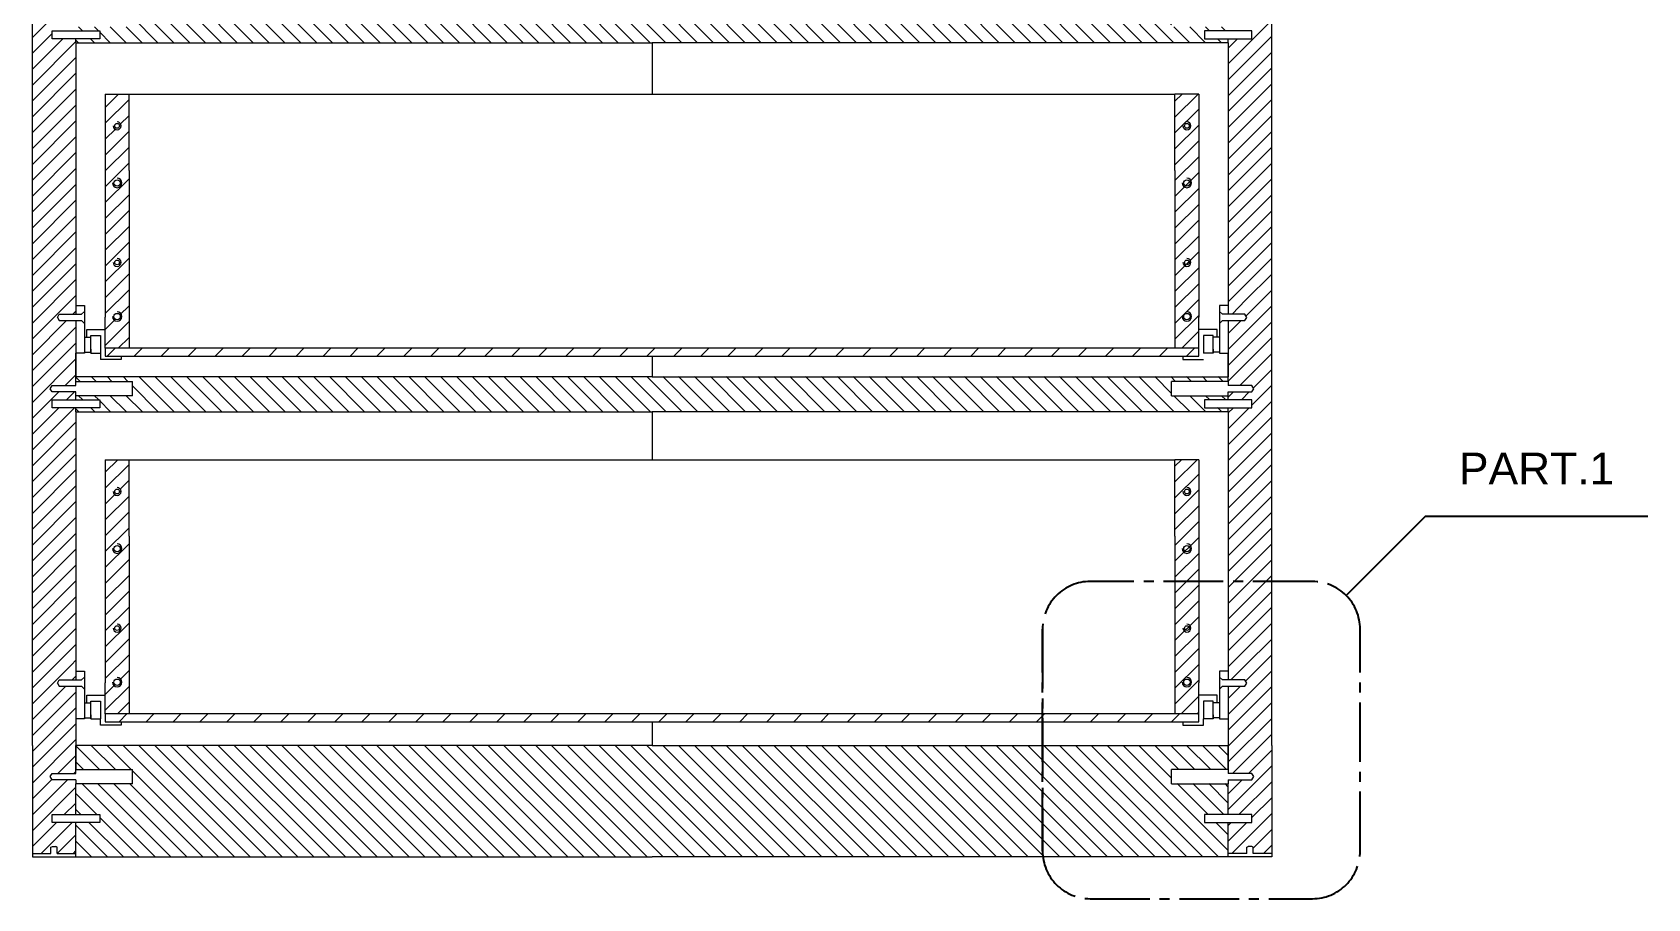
# Model space of a CAD drawing. Header units: millimetres. Extents: x 1628 to 5948, y -265 to 1722.
# Drawn here: x 4349.3 to 4451.1, y 1190.3 to 1244.9 of the extents above; entities that cross this region are included whole.
import ezdxf
from ezdxf.enums import TextEntityAlignment as Align

# ---------------------------------------------------------------- set-up
doc = ezdxf.new("R2010")
doc.units = ezdxf.units.MM
doc.linetypes.add('CENTER2', pattern=[1.125, 0.75, -0.125, 0.125, -0.125])
doc.layers.get('0').update_dxf_attribs({"color": 8})
doc.layers.add('A-SECT A-MCUT', color=7, linetype='Continuous', lineweight=35)
doc.layers.add('Campiture', color=1, linetype='Continuous')
doc.layers.add('Incastri', color=4, linetype='Continuous')
doc.styles.add('ARIAL', font='Arial.ttf')
pattern_1 = [(45, (3915.7054, 1132.9351), (-0.85, 0.85), [])]

# ---------------------------------------------------------------- blocks, each defined once
blk = doc.blocks.new('retino 2')
at = {"color": 175, "linetype": 'Continuous'}
for p, q in [((510.41, 33.59), (508.94, 35.06)), ((511.41, 33.59), (509.91, 35.09)), ((512.41, 33.59), (510.91, 35.09)), ((518.91, 28.09), (511.91, 35.09)), ((519.91, 28.09), (512.91, 35.09)), ((520.91, 28.09), (513.91, 35.09)), ((521.91, 28.09), (514.91, 35.09)), ((522.91, 28.09), (515.91, 35.09)), ((523.91, 28.09), (516.91, 35.09)), ((524.91, 28.09), (517.91, 35.09)), ((525.91, 28.09), (518.91, 35.09)), ((526.91, 28.09), (519.91, 35.09)), ((527.91, 28.09), (520.91, 35.09)), ((528.91, 28.09), (521.91, 35.09)), ((529.91, 28.09), (522.91, 35.09)), ((530.91, 28.09), (523.91, 35.09)), ((531.91, 28.09), (524.91, 35.09)), ((532.91, 28.09), (525.91, 35.09)), ((533.91, 28.09), (526.91, 35.09)), ((534.91, 28.09), (527.91, 35.09)), ((535.91, 28.09), (528.91, 35.09)), ((536.91, 28.09), (529.91, 35.09)), ((537.91, 28.09), (530.91, 35.09)), ((538.91, 28.09), (531.91, 35.09)), ((539.91, 28.09), (532.91, 35.09)), ((540.91, 28.09), (533.91, 35.09)), ((541.91, 28.09), (534.91, 35.09)), ((542.91, 28.09), (535.91, 35.09)), ((543.91, 28.09), (536.91, 35.09)), ((544.91, 28.09), (537.91, 35.09)), ((545.91, 28.09), (538.91, 35.09)), ((546.91, 28.09), (539.91, 35.09)), ((547.91, 28.09), (540.91, 35.09)), ((548.91, 28.09), (541.91, 35.09)), ((549.91, 28.09), (542.91, 35.09)), ((550.91, 28.09), (543.91, 35.09)), ((551.91, 28.09), (544.91, 35.09)), ((552.91, 28.09), (545.91, 35.09)), ((553.91, 28.09), (546.91, 35.09)), ((554.91, 28.09), (547.91, 35.09)), ((555.91, 28.09), (548.91, 35.09)), ((556.91, 28.09), (549.91, 35.09)), ((557.91, 28.09), (550.91, 35.09)), ((558.91, 28.09), (551.91, 35.09)), ((559.91, 28.09), (552.91, 35.09)), ((560.91, 28.09), (553.91, 35.09)), ((561.91, 28.09), (554.91, 35.09)), ((562.91, 28.09), (555.91, 35.09)), ((563.91, 28.09), (556.91, 35.09)), ((564.91, 28.09), (557.91, 35.09)), ((565.91, 28.09), (558.91, 35.09)), ((566.91, 28.09), (559.91, 35.09)), ((567.91, 28.09), (560.91, 35.09)), ((568.91, 28.09), (561.91, 35.09)), ((569.91, 28.09), (562.91, 35.09)), ((570.91, 28.09), (563.91, 35.09)), ((571.91, 28.09), (564.91, 35.09)), ((572.91, 28.09), (565.91, 35.09)), ((573.91, 28.09), (566.91, 35.09)), ((574.91, 28.09), (567.91, 35.09)), ((575.91, 28.09), (568.91, 35.09)), ((576.91, 28.09), (569.91, 35.09)), ((577.91, 28.09), (570.91, 35.09)), ((578.91, 28.09), (571.91, 35.09)), ((579.91, 28.09), (572.91, 35.09)), ((580.91, 28.09), (573.91, 35.09)), ((581.53, 28.46), (574.91, 35.09)), ((577.97, 33.02), (575.91, 35.09)), ((578.41, 33.59), (576.91, 35.09)), ((579.41, 33.59), (577.91, 35.09)), ((580.41, 33.59), (578.91, 35.09)), ((581.41, 33.59), (579.91, 35.09)), ((581.53, 34.46), (580.91, 35.09)), ((509.41, 33.59), (508.94, 34.06)), ((513.91, 28.09), (509.31, 32.69)), ((514.91, 28.09), (510.31, 32.69)), ((515.91, 28.09), (511.31, 32.69)), ((516.91, 28.09), (512.31, 32.69)), ((517.91, 28.09), (512.5, 33.5)), ((580.26, 30.74), (578.31, 32.69)), ((581.26, 30.74), (579.31, 32.69)), ((581.53, 31.46), (580.31, 32.69)), ((581.53, 32.46), (581.31, 32.69)), ((510.26, 30.74), (508.94, 32.06)), ((509.26, 30.74), (508.94, 31.06)), ((512.91, 28.09), (510.44, 30.56)), ((510.91, 28.09), (508.94, 30.06)), ((511.91, 28.09), (509.76, 30.24)), ((581.53, 29.46), (580.76, 30.24)), ((509.91, 28.09), (508.94, 29.06))]:
    blk.add_line(p, q, dxfattribs=at)
blk = doc.blocks.new('retino 1')
at = {"color": 175, "linetype": 'Continuous'}
for p, q in [((318.13, 159.67), (317.86, 159.94)), ((319.13, 159.67), (318.83, 159.97)), ((320.13, 159.67), (319.83, 159.97)), ((321.13, 159.67), (320.83, 159.97)), ((324.03, 157.77), (321.83, 159.97)), ((325.03, 157.77), (322.83, 159.97)), ((326.03, 157.77), (323.83, 159.97)), ((327.03, 157.77), (324.83, 159.97)), ((328.03, 157.77), (325.83, 159.97)), ((329.03, 157.77), (326.83, 159.97)), ((330.03, 157.77), (327.83, 159.97)), ((331.03, 157.77), (328.83, 159.97)), ((332.03, 157.77), (329.83, 159.97)), ((333.03, 157.77), (330.83, 159.97)), ((334.03, 157.77), (331.83, 159.97)), ((335.03, 157.77), (332.83, 159.97)), ((336.03, 157.77), (333.83, 159.97)), ((337.03, 157.77), (334.83, 159.97)), ((338.03, 157.77), (335.83, 159.97)), ((339.03, 157.77), (336.83, 159.97)), ((340.03, 157.77), (337.83, 159.97)), ((341.03, 157.77), (338.83, 159.97)), ((342.03, 157.77), (339.83, 159.97)), ((343.03, 157.77), (340.83, 159.97)), ((344.03, 157.77), (341.83, 159.97)), ((345.03, 157.77), (342.83, 159.97)), ((346.03, 157.77), (343.83, 159.97)), ((347.03, 157.77), (344.83, 159.97)), ((348.03, 157.77), (345.83, 159.97)), ((349.03, 157.77), (346.83, 159.97)), ((350.03, 157.77), (347.83, 159.97)), ((351.03, 157.77), (348.83, 159.97)), ((352.03, 157.77), (349.83, 159.97)), ((353.03, 157.77), (350.83, 159.97)), ((354.03, 157.77), (351.83, 159.97)), ((355.03, 157.77), (352.83, 159.97)), ((356.03, 157.77), (353.83, 159.97)), ((357.03, 157.77), (354.83, 159.97)), ((358.03, 157.77), (355.83, 159.97)), ((359.03, 157.77), (356.83, 159.97)), ((360.03, 157.77), (357.83, 159.97)), ((361.03, 157.77), (358.83, 159.97)), ((362.03, 157.77), (359.83, 159.97)), ((363.03, 157.77), (360.83, 159.97)), ((364.03, 157.77), (361.83, 159.97)), ((365.03, 157.77), (362.83, 159.97)), ((366.03, 157.77), (363.83, 159.97)), ((367.03, 157.77), (364.83, 159.97)), ((368.03, 157.77), (365.83, 159.97)), ((369.03, 157.77), (366.83, 159.97)), ((370.03, 157.77), (367.83, 159.97)), ((371.03, 157.77), (368.83, 159.97)), ((372.03, 157.77), (369.83, 159.97)), ((373.03, 157.77), (370.83, 159.97)), ((374.03, 157.77), (371.83, 159.97)), ((375.03, 157.77), (372.83, 159.97)), ((376.03, 157.77), (373.83, 159.97)), ((377.03, 157.77), (374.83, 159.97)), ((378.03, 157.77), (375.83, 159.97)), ((379.03, 157.77), (376.83, 159.97)), ((380.03, 157.77), (377.83, 159.97)), ((381.03, 157.77), (378.83, 159.97)), ((382.03, 157.77), (379.83, 159.97)), ((383.03, 157.77), (380.83, 159.97)), ((384.03, 157.77), (381.83, 159.97)), ((385.03, 157.77), (382.83, 159.97)), ((386.03, 157.77), (383.83, 159.97)), ((387.03, 157.77), (384.83, 159.97)), ((386.89, 158.9), (385.83, 159.97)), ((387.13, 159.67), (386.83, 159.97)), ((388.13, 159.67), (387.83, 159.97)), ((389.13, 159.67), (388.83, 159.97)), ((390.13, 159.67), (389.83, 159.97)), ((318.28, 158.52), (318.03, 158.77)), ((319.28, 158.52), (319.03, 158.77)), ((321.03, 157.77), (320.03, 158.77)), ((322.03, 157.77), (321.03, 158.77)), ((323.03, 157.77), (321.42, 159.38)), ((388.03, 157.77), (387.03, 158.77)), ((389.03, 157.77), (388.03, 158.77)), ((389.28, 158.52), (389.03, 158.77)), ((390.28, 158.52), (390.03, 158.77)), ((318.03, 157.77), (317.86, 157.94)), ((319.03, 157.77), (318.78, 158.02)), ((320.03, 157.77), (319.36, 158.44)), ((390.03, 157.77), (389.78, 158.02))]:
    blk.add_line(p, q, dxfattribs=at)

msp = doc.modelspace()

# ---------------------------------------------------------------- hatches: boundary and pattern name
at = {"layer": 'Campiture'}
h = msp.add_hatch(dxfattribs=at)
h.set_pattern_fill('JIS_WOOD', color=256, scale=1.7)
h.set_pattern_definition(pattern_1)
h.paths.add_polyline_path([(4422.79, 1224.95), (4421.79, 1224.95), (4421.29, 1224.95), (4355.4, 1224.95), (4354.9, 1224.95), (4353.9, 1224.95), (4353.9, 1224.85), (4353.9, 1224.45), (4422.79, 1224.45)])
h = msp.add_hatch(dxfattribs=at)
h.set_pattern_fill('JIS_WOOD', color=256, scale=1.7)
h.set_pattern_definition(pattern_1)
h.paths.add_polyline_path([(4355.4, 1201.9), (4354.9, 1201.9), (4353.9, 1201.9), (4353.9, 1201.6), (4353.9, 1201.4), (4422.79, 1201.4), (4422.79, 1201.9), (4421.79, 1201.9), (4421.29, 1201.9)])

# ---------------------------------------------------------------- linework, layer by layer
for p, q in [((4349.31, 1199.9), (4349.31, 1292.9)), ((4427.39, 1199.9), (4427.39, 1292.9)), ((4352.05, 1244.2), (4352.05, 1244.45)), ((4352.05, 1244.2), (4352.05, 1244.45)), ((4352.05, 1244.2), (4388.35, 1244.2)), ((4352.05, 1244.2), (4352.05, 1227.65)), ((4424.64, 1244.2), (4388.35, 1244.2)), ((4388.35, 1244.2), (4388.35, 1240.97)), ((4424.64, 1244.2), (4424.64, 1244.45)), ((4424.64, 1244.2), (4424.64, 1244.45)), ((4424.64, 1244.2), (4424.64, 1228.05)), ((4353.9, 1240.97), (4355.4, 1240.97)), ((4353.9, 1240.97), (4353.9, 1226.9)), ((4355.4, 1236.15), (4355.4, 1240.97)), ((4355.4, 1240.97), (4421.29, 1240.97)), ((4422.79, 1240.97), (4421.29, 1240.97)), ((4421.29, 1236.15), (4421.29, 1240.97)), ((4422.79, 1240.97), (4422.79, 1226.9)), ((4355.4, 1236.15), (4355.4, 1225.35)), ((4421.29, 1236.15), (4421.29, 1225.35)), ((4352.05, 1227.65), (4352.05, 1227.09)), ((4352.05, 1227.65), (4352.6, 1227.65)), ((4352.6, 1227.65), (4352.6, 1224.65)), ((4424.09, 1227.65), (4424.09, 1224.65)), ((4424.64, 1227.65), (4424.09, 1227.65)), ((4424.64, 1228.05), (4424.64, 1227.65)), ((4424.64, 1227.65), (4424.64, 1227.09)), ((4352.05, 1226.69), (4352.05, 1223.15)), ((4353.9, 1224.95), (4353.9, 1226.9)), ((4422.79, 1224.95), (4422.79, 1226.9)), ((4424.64, 1226.69), (4424.64, 1223.15)), ((4352.6, 1225.65), (4353, 1225.65)), ((4352.75, 1225.65), (4352.75, 1226.14)), ((4352.75, 1226.14), (4353.9, 1226.14)), ((4353, 1224.9), (4353, 1225.75)), ((4353, 1224.65), (4353, 1225.75)), ((4353, 1225.75), (4353.6, 1225.75)), ((4353.6, 1225.75), (4353.6, 1224.65)), ((4355.4, 1225.35), (4355.4, 1225.15)), ((4421.29, 1225.35), (4421.29, 1225.15)), ((4423.94, 1226.14), (4422.79, 1226.14)), ((4423.09, 1225.75), (4423.09, 1224.65)), ((4423.69, 1225.75), (4423.09, 1225.75)), ((4423.69, 1224.9), (4423.69, 1225.75)), ((4423.69, 1224.65), (4423.69, 1225.75)), ((4424.09, 1225.65), (4423.69, 1225.65)), ((4423.94, 1225.65), (4423.94, 1226.14)), ((4352.6, 1224.65), (4352.05, 1224.65)), ((4352.05, 1223.15), (4352.05, 1224.65)), ((4352.6, 1224.65), (4352.6, 1224.7)), ((4352.6, 1224.7), (4353, 1224.7)), ((4353, 1224.9), (4353, 1224.65)), ((4353, 1224.65), (4353.6, 1224.65)), ((4353.6, 1224.65), (4353.6, 1224.25)), ((4354.9, 1224.25), (4353.6, 1224.25)), ((4354.9, 1224.45), (4354.9, 1224.25)), ((4355.4, 1225.15), (4355.4, 1224.95)), ((4388.35, 1224.45), (4388.35, 1223.15)), ((4421.29, 1225.15), (4421.29, 1224.95)), ((4421.79, 1224.45), (4421.79, 1224.25)), ((4421.79, 1224.25), (4423.09, 1224.25)), ((4423.69, 1224.65), (4423.09, 1224.65)), ((4423.69, 1224.9), (4423.69, 1224.65)), ((4424.09, 1224.7), (4423.69, 1224.7)), ((4424.09, 1224.65), (4424.64, 1224.65)), ((4424.64, 1223.15), (4424.64, 1224.65)), ((4388.35, 1223.15), (4352.05, 1223.15)), ((4352.05, 1222.85), (4352.05, 1223.15)), ((4352.05, 1222.6), (4352.05, 1222.85)), ((4352.05, 1221.95), (4352.05, 1222.2)), ((4388.35, 1223.15), (4424.64, 1223.15)), ((4424.64, 1222.85), (4424.64, 1223.15)), ((4424.64, 1222.85), (4424.64, 1222.6)), ((4424.64, 1221.95), (4424.64, 1222.2)), ((4352.05, 1221.7), (4352.05, 1221.95)), ((4352.05, 1220.95), (4352.05, 1221.2)), ((4352.05, 1220.95), (4352.05, 1221.2)), ((4424.64, 1221.7), (4424.64, 1221.95)), ((4424.64, 1220.95), (4424.64, 1221.2)), ((4424.64, 1220.95), (4424.64, 1221.2)), ((4352.05, 1220.95), (4388.35, 1220.95)), ((4352.05, 1220.95), (4352.05, 1204.6)), ((4424.64, 1220.95), (4388.35, 1220.95)), ((4388.35, 1220.95), (4388.35, 1217.92)), ((4424.64, 1220.95), (4424.64, 1204.6)), ((4353.9, 1217.92), (4355.4, 1217.92)), ((4353.9, 1217.92), (4353.9, 1203.85)), ((4355.4, 1213.1), (4355.4, 1217.92)), ((4355.4, 1217.92), (4421.29, 1217.92)), ((4422.79, 1217.92), (4421.29, 1217.92)), ((4421.29, 1213.1), (4421.29, 1217.92)), ((4422.79, 1217.92), (4422.79, 1203.85)), ((4355.4, 1213.1), (4355.4, 1202.3)), ((4421.29, 1213.1), (4421.29, 1202.3)), ((4352.05, 1204.6), (4352.05, 1204.04)), ((4352.05, 1204.6), (4352.6, 1204.6)), ((4352.6, 1204.6), (4352.6, 1201.6)), ((4353.9, 1201.9), (4353.9, 1203.85)), ((4422.79, 1201.9), (4422.79, 1203.85)), ((4424.09, 1204.6), (4424.09, 1201.6)), ((4424.64, 1204.6), (4424.09, 1204.6)), ((4424.64, 1204.6), (4424.64, 1204.04)), ((4352.05, 1203.64), (4352.05, 1199.9)), ((4352.75, 1202.6), (4352.75, 1203.09)), ((4352.75, 1203.09), (4353.9, 1203.09)), ((4423.94, 1203.09), (4422.79, 1203.09)), ((4423.94, 1202.6), (4423.94, 1203.09)), ((4424.64, 1203.64), (4424.64, 1199.9)), ((4352.6, 1202.6), (4353, 1202.6)), ((4353, 1201.85), (4353, 1202.7)), ((4353, 1201.6), (4353, 1202.7)), ((4353, 1202.7), (4353.6, 1202.7)), ((4353, 1201.85), (4353, 1201.6)), ((4353.6, 1202.7), (4353.6, 1201.6)), ((4355.4, 1202.3), (4355.4, 1202.1)), ((4355.4, 1202.1), (4355.4, 1201.9)), ((4421.29, 1202.3), (4421.29, 1202.1)), ((4421.29, 1202.1), (4421.29, 1201.9)), ((4423.09, 1202.7), (4423.09, 1201.6)), ((4423.69, 1202.7), (4423.09, 1202.7)), ((4423.69, 1201.85), (4423.69, 1202.7)), ((4423.69, 1201.6), (4423.69, 1202.7)), ((4424.09, 1202.6), (4423.69, 1202.6)), ((4423.69, 1201.85), (4423.69, 1201.6)), ((4352.6, 1201.6), (4352.05, 1201.6)), ((4352.6, 1201.6), (4352.6, 1201.65)), ((4352.6, 1201.65), (4353, 1201.65)), ((4353, 1201.6), (4353.6, 1201.6)), ((4353.6, 1201.2), (4353.6, 1201.6)), ((4354.9, 1201.2), (4353.6, 1201.2)), ((4354.9, 1201.4), (4354.9, 1201.2)), ((4388.35, 1201.4), (4388.35, 1199.9)), ((4421.79, 1201.4), (4421.79, 1201.2)), ((4421.79, 1201.2), (4423.09, 1201.2)), ((4423.09, 1201.2), (4423.09, 1201.6)), ((4423.69, 1201.6), (4423.09, 1201.6)), ((4424.09, 1201.65), (4423.69, 1201.65)), ((4424.09, 1201.6), (4424.64, 1201.6)), ((4349.31, 1199.9), (4349.31, 1192.9)), ((4352.05, 1198.4), (4352.05, 1199.9)), ((4388.35, 1199.9), (4352.05, 1199.9)), ((4352.05, 1199.9), (4352.05, 1198.4)), ((4388.35, 1199.9), (4424.64, 1199.9)), ((4424.64, 1198.4), (4424.64, 1199.9)), ((4424.64, 1199.9), (4424.64, 1198.4)), ((4427.39, 1199.9), (4427.39, 1192.9)), ((4352.05, 1198.15), (4352.05, 1198.4)), ((4352.05, 1197.75), (4352.05, 1197.5)), ((4424.64, 1198.4), (4424.64, 1198.15)), ((4424.64, 1197.75), (4424.64, 1197.5)), ((4352.05, 1195.55), (4352.05, 1197.5)), ((4424.64, 1195.55), (4424.64, 1197.5)), ((4352.05, 1192.9), (4352.05, 1195.05)), ((4424.64, 1192.9), (4424.64, 1195.05)), ((4349.31, 1192.9), (4352.05, 1192.9)), ((4352.05, 1192.9), (4388.35, 1192.9)), ((4424.64, 1192.9), (4388.35, 1192.9)), ((4427.39, 1192.9), (4424.64, 1192.9))]:
    msp.add_line(p, q)
at = {"color": 175, "linetype": 'Continuous'}
for p, q in [((4351.82, 1228.05), (4352.05, 1228.28)), ((4351.86, 1227.09), (4352.05, 1227.28)), ((4422.72, 1224.95), (4422.79, 1225.02)), ((4424.62, 1222.85), (4424.64, 1222.87)), ((4351.77, 1205), (4352.05, 1205.28)), ((4351.81, 1204.04), (4352.05, 1204.28)), ((4422.67, 1201.9), (4422.79, 1202.02)), ((4351.92, 1198.15), (4352.05, 1198.28))]:
    msp.add_line(p, q, dxfattribs=at)
for points in [[(4422.79, 1224.95), (4421.79, 1224.95), (4421.29, 1224.95), (4355.4, 1224.95), (4354.9, 1224.95), (4353.9, 1224.95), (4353.9, 1224.85), (4353.9, 1224.45), (4422.79, 1224.45)], [(4354.9, 1201.9), (4353.9, 1201.9), (4353.9, 1201.6), (4353.9, 1201.4), (4422.79, 1201.4), (4422.79, 1201.9), (4421.79, 1201.9), (4421.29, 1201.9), (4355.4, 1201.9)]]:
    msp.add_lwpolyline(points, close=True)
at = {"layer": 'A-SECT A-MCUT'}
for q in [(4432.07, 1209.37), (4451.07, 1214.37)]:
    msp.add_line((4437.07, 1214.37), q, dxfattribs=at)
at = {"layer": 'A-SECT A-MCUT', "linetype": 'CENTER2', "ltscale": 5}
msp.add_lwpolyline([(4412.95, 1193.25, 0.414214), (4415.95, 1190.25), (4429.95, 1190.25, 0.414214), (4432.95, 1193.25), (4432.95, 1207.25, 0.414214), (4429.95, 1210.25), (4415.95, 1210.25, 0.414214), (4412.95, 1207.25), (4412.95, 1193.25), (4412.95, 1207.25)], format="xyb", dxfattribs=at)
at = {"layer": 'Campiture', "linetype": 'Continuous'}
for p, q in [((4349.31, 1244.54), (4350.45, 1245.68)), ((4424.64, 1242.87), (4427.39, 1245.62)), ((4349.31, 1243.54), (4350.55, 1244.78)), ((4424.64, 1241.87), (4427.39, 1244.62)), ((4349.31, 1242.54), (4351.22, 1244.45)), ((4349.31, 1241.54), (4352.05, 1244.28)), ((4424.64, 1243.87), (4425.22, 1244.45)), ((4424.64, 1240.87), (4427.39, 1243.62)), ((4349.31, 1240.54), (4352.05, 1243.28)), ((4424.64, 1239.87), (4427.39, 1242.62)), ((4349.31, 1239.54), (4352.05, 1242.28)), ((4424.64, 1238.87), (4427.39, 1241.62)), ((4349.31, 1238.54), (4352.05, 1241.28)), ((4353.9, 1240.13), (4354.74, 1240.97)), ((4353.9, 1239.13), (4355.4, 1240.63)), ((4421.29, 1240.52), (4421.74, 1240.97)), ((4421.29, 1239.52), (4422.74, 1240.97)), ((4424.64, 1237.87), (4427.39, 1240.62)), ((4349.31, 1237.54), (4352.05, 1240.28)), ((4354.83, 1239.06), (4355.4, 1239.63)), ((4421.29, 1238.52), (4422.79, 1240.02)), ((4424.64, 1236.87), (4427.39, 1239.62)), ((4349.31, 1236.54), (4352.05, 1239.28)), ((4353.9, 1238.13), (4354.56, 1238.79)), ((4353.9, 1237.13), (4355.4, 1238.63)), ((4421.29, 1237.52), (4422.79, 1239.02)), ((4424.64, 1235.87), (4427.39, 1238.62)), ((4349.31, 1235.54), (4352.05, 1238.28)), ((4353.9, 1236.13), (4355.4, 1237.63)), ((4421.29, 1236.52), (4422.79, 1238.02)), ((4424.64, 1234.87), (4427.39, 1237.62)), ((4349.31, 1234.54), (4352.05, 1237.28)), ((4353.9, 1235.13), (4355.4, 1236.63)), ((4421.29, 1235.52), (4422.79, 1237.02)), ((4424.64, 1233.87), (4427.39, 1236.62)), ((4349.31, 1233.54), (4352.05, 1236.28)), ((4353.9, 1234.13), (4355.4, 1235.63)), ((4421.29, 1234.52), (4422.79, 1236.02)), ((4424.64, 1232.87), (4427.39, 1235.62)), ((4349.31, 1232.54), (4352.05, 1235.28)), ((4353.9, 1233.13), (4355.4, 1234.63)), ((4421.29, 1233.52), (4422.79, 1235.02)), ((4424.64, 1231.87), (4427.39, 1234.62)), ((4349.31, 1231.54), (4352.05, 1234.28)), ((4353.9, 1232.13), (4355.4, 1233.63)), ((4421.29, 1232.52), (4422.79, 1234.02)), ((4424.64, 1230.87), (4427.39, 1233.62)), ((4349.31, 1230.54), (4352.05, 1233.28)), ((4353.9, 1231.13), (4355.4, 1232.63)), ((4421.29, 1231.52), (4422.79, 1233.02)), ((4424.64, 1229.87), (4427.39, 1232.62)), ((4349.31, 1229.54), (4352.05, 1232.28)), ((4353.9, 1230.13), (4355.4, 1231.63)), ((4421.29, 1230.52), (4422.79, 1232.02)), ((4424.64, 1228.87), (4427.39, 1231.62)), ((4349.31, 1228.54), (4352.05, 1231.28)), ((4353.9, 1229.13), (4355.4, 1230.63)), ((4421.29, 1229.52), (4422.79, 1231.02)), ((4424.64, 1227.87), (4427.39, 1230.62)), ((4349.31, 1227.54), (4352.05, 1230.28)), ((4353.9, 1228.13), (4355.4, 1229.63)), ((4421.29, 1228.52), (4422.79, 1230.02)), ((4425.74, 1227.97), (4427.39, 1229.62)), ((4349.31, 1226.54), (4352.05, 1229.28)), ((4353.9, 1227.13), (4355.4, 1228.63)), ((4421.29, 1227.52), (4422.79, 1229.02)), ((4425.75, 1226.98), (4427.39, 1228.62)), ((4349.31, 1225.54), (4351.82, 1228.05)), ((4354.82, 1227.05), (4355.4, 1227.63)), ((4421.29, 1226.52), (4422.79, 1228.02)), ((4424.64, 1224.87), (4427.39, 1227.62)), ((4424.89, 1227.09), (4425.74, 1227.97)), ((4349.31, 1224.54), (4351.46, 1226.69)), ((4349.31, 1223.54), (4352.05, 1226.28)), ((4353.9, 1226.13), (4354.55, 1226.78)), ((4353.9, 1225.13), (4355.4, 1226.63)), ((4421.29, 1225.52), (4422.79, 1227.02)), ((4424.64, 1225.87), (4425.46, 1226.69)), ((4424.64, 1223.87), (4427.39, 1226.62)), ((4349.31, 1222.54), (4352.05, 1225.28)), ((4354.72, 1224.95), (4355.4, 1225.63)), ((4421.72, 1224.95), (4422.79, 1226.02)), ((4424.64, 1222.87), (4427.39, 1225.62)), ((4349.31, 1221.54), (4352.05, 1224.28)), ((4425.37, 1222.6), (4427.39, 1224.62)), ((4351.37, 1222.6), (4352.05, 1223.28)), ((4426.23, 1222.46), (4427.39, 1223.62)), ((4349.31, 1220.54), (4350.97, 1222.2)), ((4351.47, 1221.7), (4351.97, 1222.2)), ((4424.64, 1221.87), (4424.97, 1222.2)), ((4425.47, 1221.7), (4425.97, 1222.2)), ((4426.14, 1221.37), (4427.39, 1222.62)), ((4349.31, 1219.54), (4350.97, 1221.2)), ((4349.31, 1218.54), (4351.97, 1221.2)), ((4424.64, 1218.87), (4427.39, 1221.62)), ((4424.64, 1220.87), (4424.97, 1221.2)), ((4424.64, 1219.87), (4425.97, 1221.2)), ((4349.31, 1217.54), (4352.05, 1220.28)), ((4424.64, 1217.87), (4427.39, 1220.62)), ((4349.31, 1216.54), (4352.05, 1219.28)), ((4424.64, 1216.87), (4427.39, 1219.62)), ((4349.31, 1215.54), (4352.05, 1218.28)), ((4424.64, 1215.87), (4427.39, 1218.62)), ((4349.31, 1214.54), (4352.05, 1217.28)), ((4353.9, 1217.13), (4354.69, 1217.92)), ((4353.9, 1216.13), (4355.4, 1217.63)), ((4421.29, 1217.52), (4421.69, 1217.92)), ((4421.29, 1216.52), (4422.69, 1217.92)), ((4424.64, 1214.87), (4427.39, 1217.62)), ((4349.31, 1213.54), (4352.05, 1216.28)), ((4354.81, 1216.04), (4355.4, 1216.63)), ((4421.29, 1215.52), (4422.79, 1217.02)), ((4424.64, 1213.87), (4427.39, 1216.62)), ((4349.31, 1212.54), (4352.05, 1215.28)), ((4353.9, 1215.13), (4354.53, 1215.76)), ((4353.9, 1214.13), (4355.4, 1215.63)), ((4421.29, 1214.52), (4422.79, 1216.02)), ((4424.64, 1212.87), (4427.39, 1215.62)), ((4349.31, 1211.54), (4352.05, 1214.28)), ((4353.9, 1213.13), (4355.4, 1214.63)), ((4421.29, 1213.52), (4422.79, 1215.02)), ((4421.29, 1212.52), (4422.79, 1214.02)), ((4424.64, 1211.87), (4427.39, 1214.62)), ((4349.31, 1210.54), (4352.05, 1213.28)), ((4353.9, 1212.13), (4355.4, 1213.63)), ((4421.29, 1211.52), (4422.79, 1213.02)), ((4424.64, 1210.87), (4427.39, 1213.62)), ((4349.31, 1209.54), (4352.05, 1212.28)), ((4353.9, 1211.13), (4355.4, 1212.63)), ((4421.29, 1210.52), (4422.79, 1212.02)), ((4424.64, 1209.87), (4427.39, 1212.62)), ((4349.31, 1208.54), (4352.05, 1211.28)), ((4353.9, 1210.13), (4355.4, 1211.63)), ((4421.29, 1209.52), (4422.79, 1211.02)), ((4424.64, 1208.87), (4427.39, 1211.62)), ((4349.31, 1207.54), (4352.05, 1210.28)), ((4353.9, 1209.13), (4355.4, 1210.63)), ((4421.29, 1208.52), (4422.79, 1210.02)), ((4424.64, 1207.87), (4427.39, 1210.62)), ((4349.31, 1206.54), (4352.05, 1209.28)), ((4353.9, 1208.13), (4355.4, 1209.63)), ((4421.29, 1207.52), (4422.79, 1209.02)), ((4424.64, 1206.87), (4427.39, 1209.62)), ((4349.31, 1205.54), (4352.05, 1208.28)), ((4353.9, 1207.13), (4355.4, 1208.63)), ((4421.29, 1206.52), (4422.79, 1208.02)), ((4424.64, 1205.87), (4427.39, 1208.62)), ((4349.31, 1204.54), (4352.05, 1207.28)), ((4353.9, 1206.13), (4355.4, 1207.63)), ((4421.29, 1205.52), (4422.79, 1207.02)), ((4424.64, 1204.87), (4427.39, 1207.62)), ((4349.31, 1203.54), (4352.05, 1206.28)), ((4353.9, 1205.13), (4355.4, 1206.63)), ((4421.29, 1204.52), (4422.79, 1206.02)), ((4425.72, 1204.95), (4427.39, 1206.62)), ((4349.31, 1202.54), (4351.77, 1205)), ((4353.9, 1204.13), (4355.4, 1205.63)), ((4421.29, 1203.52), (4422.79, 1205.02)), ((4424.81, 1204.04), (4425.72, 1204.95)), ((4425.73, 1203.96), (4427.39, 1205.62)), ((4354.8, 1204.03), (4355.4, 1204.63)), ((4421.29, 1202.52), (4422.79, 1204.02)), ((4424.64, 1201.87), (4427.39, 1204.62)), ((4349.31, 1201.54), (4351.41, 1203.64)), ((4349.31, 1200.54), (4352.05, 1203.28)), ((4353.9, 1203.13), (4354.52, 1203.75)), ((4353.9, 1202.13), (4355.4, 1203.63)), ((4421.67, 1201.9), (4422.79, 1203.02)), ((4424.64, 1202.87), (4425.41, 1203.64)), ((4424.64, 1200.87), (4427.39, 1203.62)), ((4349.31, 1199.54), (4352.05, 1202.28)), ((4354.67, 1201.9), (4355.4, 1202.63)), ((4424.64, 1199.87), (4427.39, 1202.62)), ((4349.31, 1198.54), (4352.05, 1201.28)), ((4424.64, 1198.87), (4427.39, 1201.62)), ((4349.31, 1197.54), (4352.05, 1200.28)), ((4424.92, 1198.15), (4427.39, 1200.62)), ((4350.92, 1198.15), (4352.05, 1199.28)), ((4425.92, 1198.15), (4427.39, 1199.62)), ((4349.31, 1196.54), (4350.54, 1197.77)), ((4349.31, 1195.54), (4351.52, 1197.75)), ((4424.64, 1195.87), (4427.39, 1198.62)), ((4424.64, 1196.87), (4425.52, 1197.75)), ((4349.31, 1194.54), (4352.05, 1197.28)), ((4425.32, 1195.55), (4427.39, 1197.62)), ((4351.32, 1195.55), (4352.05, 1196.28)), ((4426.14, 1195.37), (4427.39, 1196.62)), ((4349.31, 1193.54), (4350.82, 1195.05)), ((4349.87, 1193.1), (4351.82, 1195.05)), ((4424.64, 1194.87), (4424.82, 1195.05)), ((4424.64, 1193.87), (4425.82, 1195.05)), ((4424.87, 1193.1), (4427.39, 1195.62)), ((4350.88, 1193.11), (4352.05, 1194.28)), ((4426.21, 1193.44), (4427.39, 1194.62)), ((4351.87, 1193.1), (4352.05, 1193.28)), ((4426.87, 1193.1), (4427.39, 1193.62))]:
    msp.add_line(p, q, dxfattribs=at)
at = {"layer": 'Incastri'}
for p, q in [((4350.44, 1222.4), (4350.55, 1222.6)), ((4350.55, 1222.2), (4350.44, 1222.4)), ((4350.55, 1222.6), (4352.05, 1222.6)), ((4352.05, 1222.2), (4350.55, 1222.2)), ((4352.05, 1222.85), (4354.61, 1222.85)), ((4354.61, 1222.85), (4355.39, 1222.85)), ((4355.39, 1222.85), (4355.61, 1222.85)), ((4355.61, 1221.95), (4355.61, 1222.85)), ((4421.3, 1222.85), (4421.08, 1222.85)), ((4421.08, 1221.95), (4421.08, 1222.85)), ((4422.08, 1222.85), (4421.3, 1222.85)), ((4424.64, 1222.85), (4422.08, 1222.85)), ((4426.14, 1222.6), (4424.64, 1222.6)), ((4424.64, 1222.2), (4426.14, 1222.2)), ((4426.26, 1222.4), (4426.14, 1222.6)), ((4426.14, 1222.2), (4426.26, 1222.4)), ((4355.61, 1221.95), (4352.05, 1221.95)), ((4421.08, 1221.95), (4424.64, 1221.95)), ((4350.44, 1197.95), (4350.55, 1198.15)), ((4350.55, 1197.75), (4350.44, 1197.95)), ((4350.55, 1198.15), (4352.05, 1198.15)), ((4352.05, 1197.75), (4350.55, 1197.75)), ((4352.05, 1198.4), (4354.61, 1198.4)), ((4354.61, 1198.4), (4355.39, 1198.4)), ((4355.39, 1198.4), (4355.61, 1198.4)), ((4355.61, 1197.5), (4355.61, 1198.4)), ((4421.3, 1198.4), (4421.08, 1198.4)), ((4421.08, 1197.5), (4421.08, 1198.4)), ((4422.08, 1198.4), (4421.3, 1198.4)), ((4424.64, 1198.4), (4422.08, 1198.4)), ((4426.14, 1198.15), (4424.64, 1198.15)), ((4424.64, 1197.75), (4426.14, 1197.75)), ((4426.26, 1197.95), (4426.14, 1198.15)), ((4426.14, 1197.75), (4426.26, 1197.95)), ((4355.61, 1197.5), (4352.05, 1197.5)), ((4421.08, 1197.5), (4424.64, 1197.5)), ((4349.31, 1193.1), (4350.48, 1193.1)), ((4350.48, 1193.5), (4350.57, 1193.55)), ((4350.48, 1193.1), (4350.48, 1193.5)), ((4350.57, 1193.55), (4350.79, 1193.55)), ((4350.88, 1193.5), (4350.79, 1193.55)), ((4350.88, 1193.1), (4350.88, 1193.5)), ((4350.88, 1193.1), (4352.05, 1193.1)), ((4425.81, 1193.1), (4424.64, 1193.1)), ((4425.81, 1193.5), (4425.9, 1193.55)), ((4425.81, 1193.1), (4425.81, 1193.5)), ((4426.13, 1193.55), (4425.9, 1193.55)), ((4426.21, 1193.5), (4426.13, 1193.55)), ((4426.21, 1193.1), (4426.21, 1193.5)), ((4427.39, 1193.1), (4426.21, 1193.1))]:
    msp.add_line(p, q, dxfattribs=at)
for points in [[(4353.45, 1244.45), (4351.55, 1244.45), (4350.65, 1244.45), (4350.55, 1244.45), (4350.55, 1244.55), (4350.55, 1244.85), (4350.55, 1244.95), (4350.65, 1244.95), (4353.45, 1244.95), (4353.55, 1244.95), (4353.55, 1244.85), (4353.55, 1244.55), (4353.55, 1244.45)], [(4423.24, 1244.45), (4425.14, 1244.45), (4426.04, 1244.45), (4426.14, 1244.45), (4426.14, 1244.55), (4426.14, 1244.85), (4426.14, 1244.95), (4426.04, 1244.95), (4423.24, 1244.95), (4423.14, 1244.95), (4423.14, 1244.85), (4423.14, 1244.55), (4423.14, 1244.45)], [(4353.45, 1221.2), (4351.55, 1221.2), (4350.65, 1221.2), (4350.55, 1221.2), (4350.55, 1221.3), (4350.55, 1221.6), (4350.55, 1221.7), (4350.65, 1221.7), (4353.45, 1221.7), (4353.55, 1221.7), (4353.55, 1221.6), (4353.55, 1221.3), (4353.55, 1221.2)], [(4423.24, 1221.2), (4425.14, 1221.2), (4426.04, 1221.2), (4426.14, 1221.2), (4426.14, 1221.3), (4426.14, 1221.6), (4426.14, 1221.7), (4426.04, 1221.7), (4423.24, 1221.7), (4423.14, 1221.7), (4423.14, 1221.6), (4423.14, 1221.3), (4423.14, 1221.2)], [(4353.45, 1195.05), (4351.55, 1195.05), (4350.65, 1195.05), (4350.55, 1195.05), (4350.55, 1195.15), (4350.55, 1195.45), (4350.55, 1195.55), (4350.65, 1195.55), (4353.45, 1195.55), (4353.55, 1195.55), (4353.55, 1195.45), (4353.55, 1195.15), (4353.55, 1195.05)], [(4423.24, 1195.05), (4425.14, 1195.05), (4426.04, 1195.05), (4426.14, 1195.05), (4426.14, 1195.15), (4426.14, 1195.45), (4426.14, 1195.55), (4426.04, 1195.55), (4423.24, 1195.55), (4423.14, 1195.55), (4423.14, 1195.45), (4423.14, 1195.15), (4423.14, 1195.05)]]:
    msp.add_lwpolyline(points, close=True, dxfattribs=at)
for points in [[(4350.89, 1226.89), (4351, 1227.09), (4351.5, 1227.09), (4351.8, 1227.09), (4352.2, 1227.09), (4352.41, 1227.09), (4352.6, 1227.26)], [(4425.69, 1227.09), (4425.19, 1227.09), (4424.89, 1227.09), (4424.49, 1227.09), (4424.28, 1227.09), (4424.09, 1227.26)], [(4350.89, 1226.89), (4351, 1226.69), (4351.5, 1226.69), (4351.8, 1226.69), (4352.41, 1226.69), (4352.6, 1226.51)], [(4424.09, 1226.51), (4424.28, 1226.69), (4424.89, 1226.69), (4425.19, 1226.69), (4425.69, 1226.69), (4425.81, 1226.89), (4425.69, 1227.09)], [(4350.89, 1203.84), (4351, 1204.04), (4351.5, 1204.04), (4351.8, 1204.04), (4352.2, 1204.04), (4352.41, 1204.04), (4352.6, 1204.21)], [(4425.69, 1204.04), (4425.19, 1204.04), (4424.89, 1204.04), (4424.49, 1204.04), (4424.28, 1204.04), (4424.09, 1204.21)], [(4424.09, 1203.46), (4424.28, 1203.64), (4424.89, 1203.64), (4425.19, 1203.64), (4425.69, 1203.64), (4425.81, 1203.84), (4425.69, 1204.04)], [(4350.89, 1203.84), (4351, 1203.64), (4351.5, 1203.64), (4351.8, 1203.64), (4352.41, 1203.64), (4352.6, 1203.46)]]:
    msp.add_lwpolyline(points, dxfattribs=at)
for centre, radius in [((4354.65, 1238.97), 0.15), ((4354.65, 1238.97), 0.15), ((4422.04, 1238.97), 0.15), ((4422.04, 1238.97), 0.15), ((4354.65, 1235.37), 0.2), ((4354.65, 1235.37), 0.2), ((4422.04, 1235.37), 0.2), ((4422.04, 1235.37), 0.2), ((4354.65, 1230.36), 0.15), ((4354.65, 1230.36), 0.15), ((4422.04, 1230.36), 0.15), ((4422.04, 1230.36), 0.15), ((4354.65, 1226.95), 0.2), ((4354.65, 1226.95), 0.2), ((4354.65, 1226.95), 0.2), ((4422.04, 1226.95), 0.2), ((4422.04, 1226.95), 0.2), ((4422.04, 1226.95), 0.2), ((4354.65, 1215.92), 0.15), ((4354.65, 1215.92), 0.15), ((4422.04, 1215.92), 0.15), ((4422.04, 1215.92), 0.15), ((4354.65, 1212.32), 0.2), ((4354.65, 1212.32), 0.2), ((4422.04, 1212.32), 0.2), ((4422.04, 1212.32), 0.2), ((4354.65, 1207.31), 0.15), ((4354.65, 1207.31), 0.15), ((4422.04, 1207.31), 0.15), ((4422.04, 1207.31), 0.15), ((4354.65, 1203.9), 0.2), ((4354.65, 1203.9), 0.2), ((4354.65, 1203.9), 0.2), ((4422.04, 1203.9), 0.2), ((4422.04, 1203.9), 0.2), ((4422.04, 1203.9), 0.2)]:
    msp.add_circle(centre, radius, dxfattribs=at)
for centre, radius, start, end in [((4354.65, 1238.97), 0.25, 180, 0), ((4354.65, 1238.97), 0.25, 0, 90), ((4422.04, 1238.97), 0.25, 180, 0), ((4422.04, 1238.97), 0.25, 0, 90), ((4354.65, 1235.37), 0.3, 180, 90), ((4422.04, 1235.37), 0.3, 180, 90), ((4354.65, 1230.36), 0.25, 180, 0), ((4354.65, 1230.36), 0.25, 0, 90), ((4422.04, 1230.36), 0.25, 180, 0), ((4422.04, 1230.36), 0.25, 0, 90), ((4354.65, 1226.95), 0.3, 180, 90), ((4422.04, 1226.95), 0.3, 180, 90), ((4354.65, 1215.92), 0.25, 0, 90), ((4422.04, 1215.92), 0.25, 0, 90), ((4354.65, 1215.92), 0.25, 180, 0), ((4422.04, 1215.92), 0.25, 180, 0), ((4354.65, 1212.32), 0.3, 180, 90), ((4422.04, 1212.32), 0.3, 180, 90), ((4354.65, 1207.31), 0.25, 180, 0), ((4354.65, 1207.31), 0.25, 0, 90), ((4422.04, 1207.31), 0.25, 180, 0), ((4422.04, 1207.31), 0.25, 0, 90), ((4354.65, 1203.9), 0.3, 180, 90), ((4422.04, 1203.9), 0.3, 180, 90)]:
    msp.add_arc(centre, radius, start, end, dxfattribs=at)

# ---------------------------------------------------------------- block references
at = {"layer": 'Campiture'}
for name, p in [('retino 1', (4034.19, 1086.44)), ('retino 1', (4034.19, 1063.19)), ('retino 2', (3843.11, 1164.82))]:
    msp.add_blockref(name, p, dxfattribs=at)

# ---------------------------------------------------------------- texts
at = {"style": 'ARIAL'}
msp.add_attdef('PART.1', text='1', height=2, dxfattribs=at).set_placement((4444.07, 1218.37), align=Align.TOP_CENTER)

doc.saveas('drawing.dxf')
